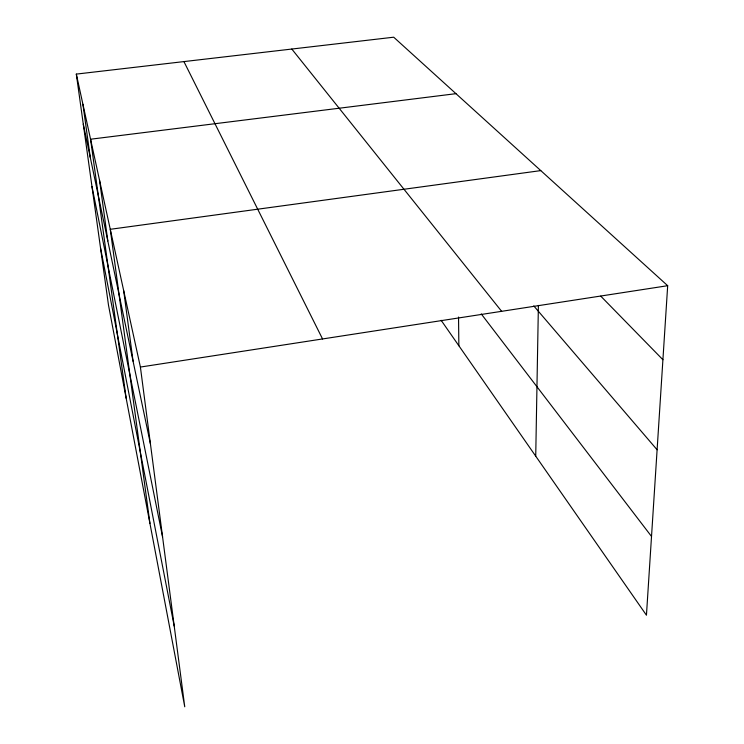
<?xml version="1.0" encoding="UTF-8"?>
<svg xmlns="http://www.w3.org/2000/svg" width="744" height="744" viewBox="0 0 744 744"><rect width="100%" height="100%" fill="white"/><g stroke="black" fill="none" stroke-linecap="round" stroke-linejoin="round"><path stroke-width="1.12" d="M535.726 456.165L538.396 305.393M76.316 74.102L140.402 367.052L184.754 706.8L108.494 305.161L76.316 74.102L393.706 37.2L667.684 285.705L646.443 615.195L441.127 320.273M140.402 367.052L667.684 285.705M540.786 170.608L110.27 229.301L149.935 523.404M455.97 93.67L90.563 139.221L126.182 398.31M600.752 296.131L662.913 359.724M533.774 305.914L657.101 449.767M291.806 49.048L501.633 311.317M481.229 313.903L651.521 536.443M183.926 61.585L322.552 338.948M83.291 124.174L150.428 443.88M91.968 186.484L162.583 536.945M100.533 247.966L174.217 626.113M82.91 104.244L90.275 157.421M99.556 180.327L107.824 240.991M123.681 290.634L133.074 361.231M458.537 317.046L458.862 345.755"/></g></svg>
